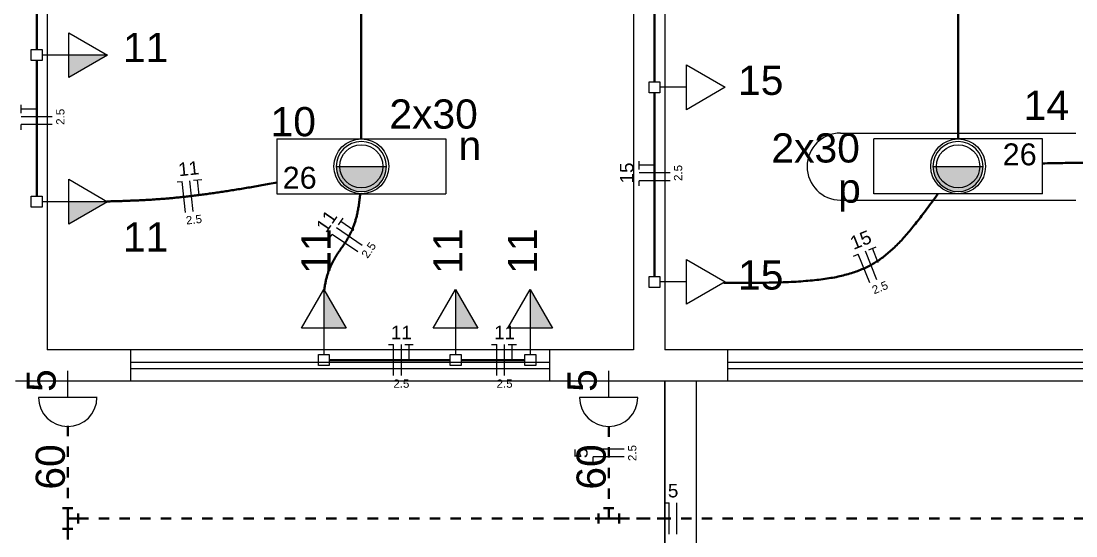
# Model space of a CAD drawing. Header units: millimetres. Extents: x 0 to 321, y -39 to 66.
# Drawn here: x 63.23 to 73.43, y 21.28 to 26.26 of the extents above; entities that cross this region are included whole.
import ezdxf

# ---------------------------------------------------------------- set-up
doc = ezdxf.new("R2010")
doc.units = ezdxf.units.MM
doc.header["$LTSCALE"] = 0.5
doc.header["$MEASUREMENT"] = 0
doc.linetypes.add('DOT2', pattern=[3.175, 0, -3.175])
for name, color, linetype, lineweight in [('Arquitetura', 8, 'Continuous', 5), ('EL-Condutos', 4, 'Continuous', 30), ('EL-Fios', 9, 'Continuous', 20), ('EL-Textos fios', 7, 'Continuous', 20), ('EL-Textos pontos', 5, 'Continuous', 20), ('P-SIMBOL', 5, 'Continuous', 20)]:
    doc.layers.add(name, color=color, linetype=linetype, lineweight=lineweight)
doc.styles.add('Arial', font='arial.ttf')

msp = doc.modelspace()

# ---------------------------------------------------------------- hatches: boundary and pattern name
at = {"layer": 'Arquitetura', "linetype": 'Continuous'}
for points in [[(66.519, 24.613), (66.54, 24.614), (66.561, 24.617), (66.581, 24.621), (66.602, 24.628), (66.621, 24.636), (66.64, 24.645), (66.658, 24.657), (66.674, 24.67), (66.69, 24.684), (66.704, 24.699), (66.717, 24.716), (66.728, 24.734), (66.738, 24.753), (66.746, 24.772), (66.753, 24.792), (66.757, 24.813), (66.76, 24.834), (66.761, 24.855), (66.761, 24.856), (66.761, 24.856), (66.761, 24.856), (66.761, 24.856), (66.761, 24.856), (66.761, 24.856), (66.761, 24.856), (66.761, 24.856), (66.761, 24.856), (66.761, 24.856), (66.761, 24.856), (66.761, 24.856), (66.761, 24.856), (66.761, 24.856), (66.761, 24.856), (66.761, 24.856), (66.761, 24.856), (66.761, 24.856), (66.761, 24.856), (66.761, 24.856), (66.761, 24.856), (66.761, 24.856), (66.761, 24.856), (66.761, 24.856), (66.761, 24.856), (66.761, 24.856), (66.761, 24.856), (66.761, 24.856), (66.761, 24.856), (66.761, 24.856), (66.761, 24.856), (66.761, 24.856), (66.761, 24.856), (66.761, 24.856), (66.761, 24.856), (66.761, 24.856), (66.761, 24.856), (66.761, 24.856), (66.761, 24.856), (66.761, 24.856), (66.761, 24.856), (66.761, 24.856), (66.761, 24.856), (66.761, 24.856), (66.761, 24.856), (66.761, 24.856), (66.761, 24.856), (66.761, 24.856), (66.761, 24.856), (66.761, 24.856), (66.761, 24.856), (66.761, 24.856), (66.761, 24.856), (66.761, 24.856), (66.761, 24.856), (66.761, 24.856), (66.761, 24.856), (66.761, 24.856), (66.761, 24.856), (66.761, 24.856), (66.761, 24.856), (66.761, 24.856), (66.761, 24.856), (66.761, 24.856), (66.761, 24.856), (66.761, 24.856), (66.761, 24.856), (66.761, 24.856), (66.761, 24.856), (66.761, 24.856), (66.761, 24.856), (66.761, 24.856), (66.761, 24.856), (66.276, 24.857), (66.276, 24.856), (66.276, 24.856), (66.276, 24.856), (66.276, 24.856), (66.276, 24.856), (66.276, 24.856), (66.276, 24.856), (66.276, 24.856), (66.276, 24.856), (66.276, 24.856), (66.276, 24.856), (66.276, 24.856), (66.276, 24.856), (66.276, 24.856), (66.276, 24.856), (66.276, 24.856), (66.276, 24.856), (66.276, 24.856), (66.276, 24.856), (66.276, 24.856), (66.276, 24.856), (66.276, 24.856), (66.276, 24.856), (66.276, 24.856), (66.276, 24.856), (66.276, 24.856), (66.276, 24.856), (66.276, 24.856), (66.276, 24.856), (66.276, 24.856), (66.276, 24.856), (66.276, 24.856), (66.276, 24.856), (66.276, 24.856), (66.276, 24.856), (66.276, 24.856), (66.276, 24.856), (66.276, 24.856), (66.276, 24.856), (66.276, 24.856), (66.276, 24.856), (66.276, 24.856), (66.276, 24.856), (66.276, 24.856), (66.276, 24.856), (66.276, 24.856), (66.276, 24.856), (66.276, 24.856), (66.276, 24.856), (66.276, 24.856), (66.276, 24.856), (66.276, 24.856), (66.276, 24.856), (66.276, 24.856), (66.276, 24.856), (66.276, 24.856), (66.276, 24.856), (66.276, 24.856), (66.276, 24.856), (66.276, 24.856), (66.276, 24.856), (66.276, 24.856), (66.276, 24.856), (66.276, 24.856), (66.276, 24.856), (66.276, 24.856), (66.276, 24.856), (66.276, 24.856), (66.276, 24.856), (66.276, 24.856), (66.276, 24.856), (66.276, 24.856), (66.276, 24.856), (66.276, 24.855), (66.277, 24.834), (66.28, 24.813), (66.285, 24.792), (66.291, 24.772), (66.299, 24.753), (66.309, 24.734), (66.32, 24.716), (66.333, 24.699), (66.347, 24.684), (66.363, 24.67), (66.38, 24.657), (66.398, 24.645), (66.416, 24.636), (66.436, 24.628), (66.456, 24.621), (66.477, 24.617), (66.498, 24.614), (66.519, 24.613), (66.519, 24.613)], [(72.289, 24.613), (72.31, 24.614), (72.331, 24.617), (72.352, 24.621), (72.372, 24.628), (72.392, 24.636), (72.411, 24.645), (72.428, 24.657), (72.445, 24.67), (72.461, 24.684), (72.475, 24.699), (72.488, 24.716), (72.499, 24.734), (72.509, 24.753), (72.517, 24.772), (72.523, 24.792), (72.528, 24.813), (72.531, 24.834), (72.532, 24.855), (72.532, 24.856), (72.532, 24.856), (72.532, 24.856), (72.532, 24.856), (72.532, 24.856), (72.532, 24.856), (72.532, 24.856), (72.532, 24.856), (72.532, 24.856), (72.532, 24.856), (72.532, 24.856), (72.532, 24.856), (72.532, 24.856), (72.532, 24.856), (72.532, 24.856), (72.532, 24.856), (72.532, 24.856), (72.532, 24.856), (72.532, 24.856), (72.532, 24.856), (72.532, 24.856), (72.532, 24.856), (72.532, 24.856), (72.532, 24.856), (72.532, 24.856), (72.532, 24.856), (72.532, 24.856), (72.532, 24.856), (72.532, 24.856), (72.532, 24.856), (72.532, 24.856), (72.532, 24.856), (72.532, 24.856), (72.532, 24.856), (72.532, 24.856), (72.532, 24.856), (72.532, 24.856), (72.532, 24.856), (72.532, 24.856), (72.532, 24.856), (72.532, 24.856), (72.532, 24.856), (72.532, 24.856), (72.532, 24.856), (72.532, 24.856), (72.532, 24.856), (72.532, 24.856), (72.532, 24.856), (72.532, 24.856), (72.532, 24.856), (72.532, 24.856), (72.532, 24.856), (72.532, 24.856), (72.532, 24.856), (72.532, 24.856), (72.532, 24.856), (72.532, 24.856), (72.532, 24.856), (72.532, 24.856), (72.532, 24.856), (72.532, 24.856), (72.532, 24.856), (72.532, 24.856), (72.532, 24.856), (72.532, 24.856), (72.532, 24.856), (72.532, 24.856), (72.532, 24.856), (72.532, 24.856), (72.532, 24.856), (72.532, 24.856), (72.532, 24.856), (72.532, 24.856), (72.047, 24.857), (72.047, 24.856), (72.047, 24.856), (72.047, 24.856), (72.047, 24.856), (72.047, 24.856), (72.047, 24.856), (72.047, 24.856), (72.047, 24.856), (72.047, 24.856), (72.047, 24.856), (72.047, 24.856), (72.047, 24.856), (72.047, 24.856), (72.047, 24.856), (72.047, 24.856), (72.047, 24.856), (72.047, 24.856), (72.047, 24.856), (72.047, 24.856), (72.047, 24.856), (72.047, 24.856), (72.047, 24.856), (72.047, 24.856), (72.047, 24.856), (72.047, 24.856), (72.047, 24.856), (72.047, 24.856), (72.047, 24.856), (72.047, 24.856), (72.047, 24.856), (72.047, 24.856), (72.047, 24.856), (72.047, 24.856), (72.047, 24.856), (72.047, 24.856), (72.047, 24.856), (72.047, 24.856), (72.047, 24.856), (72.047, 24.856), (72.047, 24.856), (72.047, 24.856), (72.047, 24.856), (72.047, 24.856), (72.047, 24.856), (72.047, 24.856), (72.047, 24.856), (72.047, 24.856), (72.047, 24.856), (72.047, 24.856), (72.047, 24.856), (72.047, 24.856), (72.047, 24.856), (72.047, 24.856), (72.047, 24.856), (72.047, 24.856), (72.047, 24.856), (72.047, 24.856), (72.047, 24.856), (72.047, 24.856), (72.047, 24.856), (72.047, 24.856), (72.047, 24.856), (72.047, 24.856), (72.047, 24.856), (72.047, 24.856), (72.047, 24.856), (72.047, 24.856), (72.047, 24.856), (72.047, 24.856), (72.047, 24.856), (72.047, 24.856), (72.047, 24.856), (72.047, 24.856), (72.047, 24.855), (72.048, 24.834), (72.051, 24.813), (72.055, 24.792), (72.062, 24.772), (72.07, 24.753), (72.08, 24.734), (72.091, 24.716), (72.104, 24.699), (72.118, 24.684), (72.134, 24.67), (72.15, 24.657), (72.168, 24.645), (72.187, 24.636), (72.207, 24.628), (72.227, 24.621), (72.247, 24.617), (72.268, 24.614), (72.289, 24.613), (72.289, 24.613)]]:
    msp.add_hatch(color=256, dxfattribs=at).paths.add_polyline_path(points)
at = {"layer": 'P-SIMBOL', "linetype": 'Continuous'}
for points in [[(63.689, 25.933), (64.064, 25.933), (63.689, 25.716)], [(63.689, 24.515), (64.064, 24.515), (63.689, 24.299)], [(66.156, 23.292), (66.156, 23.667), (66.373, 23.292)], [(67.431, 23.292), (67.431, 23.667), (67.647, 23.292)], [(68.151, 23.292), (68.151, 23.667), (68.368, 23.292)]]:
    msp.add_hatch(color=256, dxfattribs=at).paths.add_polyline_path(points)

# ---------------------------------------------------------------- linework, layer by layer
at = {"layer": 'Arquitetura'}
for p, q in [((63.48, 30.167), (63.48, 23.083)), ((69.15, 30.167), (69.15, 23.083)), ((69.454, 30.167), (69.454, 23.083)), ((71.151, 25.179), (73.428, 25.179)), ((66.276, 24.857), (66.517, 24.857)), ((66.276, 24.857), (66.517, 24.857)), ((66.276, 24.857), (66.761, 24.857)), ((66.517, 24.857), (66.761, 24.857)), ((72.047, 24.857), (72.287, 24.857)), ((72.047, 24.857), (72.287, 24.857)), ((72.047, 24.857), (72.532, 24.857)), ((72.287, 24.857), (72.532, 24.857)), ((71.151, 24.531), (73.428, 24.531)), ((69.15, 23.083), (63.48, 23.083)), ((64.29, 22.779), (64.29, 23.083)), ((68.34, 23.083), (68.34, 22.779)), ((78.06, 23.083), (69.454, 23.083)), ((70.063, 22.779), (70.063, 23.083)), ((64.288, 22.962), (68.34, 22.962)), ((70.061, 22.962), (74.113, 22.962)), ((64.288, 22.9), (68.34, 22.9)), ((70.061, 22.9), (74.113, 22.9)), ((84.334, 22.779), (63.176, 22.779)), ((69.454, 22.779), (69.454, 15.896)), ((69.454, 22.779), (69.454, 15.896)), ((69.454, 15.896), (69.454, 22.779)), ((69.759, 15.591), (69.759, 22.779))]:
    msp.add_line(p, q, dxfattribs=at)
for centre, radius, start, end in [((66.519, 24.855), 0.242, 90, 180), ((66.519, 24.855), 0.242, 0, 90), ((71.153, 24.855), 0.324, 90.0054, 180.003), ((72.289, 24.855), 0.242, 90, 180), ((72.289, 24.855), 0.242, 0, 90), ((66.519, 24.855), 0.242, 180, 270), ((66.519, 24.855), 0.242, 270, 0), ((71.153, 24.855), 0.324, 180.003, 270), ((72.289, 24.855), 0.242, 180, 270), ((72.289, 24.855), 0.242, 270, 0)]:
    msp.add_arc(centre, radius, start, end, dxfattribs=at)
at = {"layer": 'EL-Condutos', "linetype": 'Continuous'}
for p, q in [((63.63, 21.55), (63.73, 21.55)), ((63.68, 21.451), (63.68, 21.55)), ((68.861, 21.55), (68.961, 21.55)), ((68.911, 21.451), (68.911, 21.55)), ((63.68, 21.451), (63.68, 21.351)), ((63.68, 21.451), (63.78, 21.451)), ((63.78, 21.5), (63.78, 21.401)), ((68.811, 21.5), (68.811, 21.401)), ((68.911, 21.451), (68.811, 21.451)), ((68.911, 21.451), (69.011, 21.451)), ((69.011, 21.5), (69.011, 21.401)), ((63.63, 21.351), (63.73, 21.351))]:
    msp.add_line(p, q, dxfattribs=at)
for points in [[(66.517, 28.134), (66.517, 27.995), (66.517, 27.864), (66.517, 27.741), (66.517, 27.624), (66.517, 27.514), (66.517, 27.409), (66.517, 27.309), (66.518, 27.214), (66.518, 27.123), (66.518, 27.035), (66.518, 26.95), (66.518, 26.867), (66.518, 26.786), (66.518, 26.706), (66.518, 26.627), (66.518, 26.547), (66.518, 26.467), (66.518, 26.386), (66.518, 26.304), (66.518, 26.219), (66.518, 26.131), (66.518, 26.04), (66.518, 25.944), (66.518, 25.845), (66.518, 25.74), (66.518, 25.629), (66.518, 25.513), (66.518, 25.389), (66.518, 25.259), (66.518, 25.12)], [(72.29, 28.133), (72.29, 27.994), (72.29, 27.864), (72.29, 27.74), (72.29, 27.624), (72.29, 27.513), (72.29, 27.408), (72.29, 27.309), (72.29, 27.214), (72.29, 27.122), (72.29, 27.035), (72.29, 26.95), (72.29, 26.867), (72.29, 26.786), (72.29, 26.706), (72.29, 26.627), (72.29, 26.547), (72.29, 26.467), (72.29, 26.386), (72.29, 26.303), (72.29, 26.218), (72.29, 26.131), (72.29, 26.039), (72.29, 25.944), (72.29, 25.845), (72.29, 25.74), (72.29, 25.629), (72.29, 25.513), (72.29, 25.389), (72.29, 25.259), (72.29, 25.12)], [(63.38, 27.334), (63.38, 27.27), (63.38, 27.21), (63.38, 27.154), (63.38, 27.101), (63.38, 27.051), (63.38, 27.004), (63.38, 26.959), (63.38, 26.917), (63.38, 26.876), (63.38, 26.838), (63.38, 26.8), (63.38, 26.764), (63.38, 26.729), (63.38, 26.694), (63.38, 26.659), (63.38, 26.625), (63.38, 26.59), (63.38, 26.554), (63.38, 26.518), (63.38, 26.481), (63.38, 26.442), (63.38, 26.401), (63.38, 26.359), (63.38, 26.314), (63.38, 26.267), (63.38, 26.217), (63.38, 26.165), (63.38, 26.108), (63.38, 26.048), (63.38, 25.985)], [(69.354, 25.674), (69.354, 25.742), (69.354, 25.805), (69.354, 25.865), (69.354, 25.921), (69.354, 25.973), (69.354, 26.023), (69.354, 26.07), (69.354, 26.115), (69.354, 26.158), (69.354, 26.199), (69.354, 26.238), (69.354, 26.277), (69.354, 26.314), (69.354, 26.351), (69.354, 26.387), (69.354, 26.424), (69.354, 26.461), (69.354, 26.498), (69.354, 26.537), (69.354, 26.576), (69.354, 26.617), (69.354, 26.66), (69.354, 26.705), (69.354, 26.752), (69.354, 26.802), (69.354, 26.854), (69.354, 26.91), (69.354, 26.97), (69.354, 27.033), (69.354, 27.101)], [(63.38, 25.88), (63.38, 25.818), (63.38, 25.76), (63.38, 25.705), (63.38, 25.653), (63.38, 25.605), (63.38, 25.559), (63.38, 25.516), (63.38, 25.475), (63.38, 25.435), (63.38, 25.398), (63.38, 25.361), (63.38, 25.326), (63.38, 25.291), (63.38, 25.257), (63.38, 25.224), (63.38, 25.19), (63.38, 25.156), (63.38, 25.122), (63.38, 25.086), (63.38, 25.05), (63.38, 25.012), (63.38, 24.973), (63.38, 24.932), (63.38, 24.888), (63.38, 24.843), (63.38, 24.794), (63.38, 24.743), (63.38, 24.688), (63.38, 24.63), (63.38, 24.568)], [(69.354, 23.791), (69.354, 23.876), (69.354, 23.955), (69.354, 24.03), (69.354, 24.1), (69.354, 24.165), (69.354, 24.228), (69.354, 24.286), (69.354, 24.342), (69.354, 24.395), (69.354, 24.446), (69.354, 24.495), (69.354, 24.543), (69.354, 24.589), (69.354, 24.635), (69.354, 24.68), (69.354, 24.726), (69.354, 24.772), (69.354, 24.818), (69.354, 24.866), (69.354, 24.915), (69.354, 24.966), (69.354, 25.019), (69.354, 25.075), (69.354, 25.133), (69.354, 25.196), (69.354, 25.261), (69.354, 25.331), (69.354, 25.406), (69.354, 25.485), (69.354, 25.57)], [(73.105, 24.885), (73.301, 24.889), (73.487, 24.891), (73.664, 24.892), (73.832, 24.891), (73.99, 24.889), (74.14, 24.886), (74.283, 24.881), (74.417, 24.876), (74.544, 24.87), (74.665, 24.863), (74.779, 24.855), (74.888, 24.847), (74.99, 24.839), (75.088, 24.83), (75.18, 24.821), (75.269, 24.812), (75.353, 24.803), (75.434, 24.794), (75.512, 24.785), (75.587, 24.777), (75.66, 24.769), (75.731, 24.762), (75.801, 24.755), (75.869, 24.749), (75.937, 24.744), (76.005, 24.74), (76.072, 24.737), (76.14, 24.735), (76.21, 24.735), (76.28, 24.736)], [(65.703, 24.7), (65.629, 24.687), (65.558, 24.674), (65.49, 24.662), (65.423, 24.651), (65.359, 24.64), (65.297, 24.63), (65.236, 24.62), (65.178, 24.611), (65.12, 24.603), (65.065, 24.595), (65.01, 24.587), (64.957, 24.58), (64.905, 24.574), (64.854, 24.567), (64.803, 24.562), (64.753, 24.557), (64.704, 24.552), (64.656, 24.547), (64.607, 24.543), (64.559, 24.54), (64.511, 24.536), (64.463, 24.533), (64.414, 24.53), (64.365, 24.528), (64.316, 24.526), (64.266, 24.524), (64.216, 24.522), (64.164, 24.521), (64.112, 24.519), (64.059, 24.518)], [(66.159, 23.662), (66.167, 23.706), (66.175, 23.747), (66.184, 23.784), (66.194, 23.818), (66.205, 23.85), (66.217, 23.88), (66.229, 23.907), (66.242, 23.933), (66.255, 23.957), (66.268, 23.98), (66.282, 24.001), (66.296, 24.022), (66.311, 24.043), (66.325, 24.064), (66.34, 24.084), (66.354, 24.105), (66.368, 24.127), (66.382, 24.149), (66.396, 24.173), (66.409, 24.198), (66.422, 24.225), (66.435, 24.254), (66.447, 24.286), (66.458, 24.32), (66.469, 24.357), (66.478, 24.396), (66.487, 24.44), (66.495, 24.487), (66.502, 24.538), (66.508, 24.593)], [(72.094, 24.59), (72.039, 24.515), (71.987, 24.445), (71.937, 24.378), (71.888, 24.316), (71.842, 24.258), (71.796, 24.203), (71.752, 24.153), (71.707, 24.106), (71.663, 24.062), (71.618, 24.022), (71.572, 23.985), (71.525, 23.951), (71.477, 23.92), (71.426, 23.892), (71.373, 23.867), (71.317, 23.844), (71.259, 23.824), (71.196, 23.806), (71.129, 23.79), (71.059, 23.777), (70.983, 23.765), (70.902, 23.756), (70.816, 23.748), (70.724, 23.741), (70.625, 23.737), (70.52, 23.733), (70.407, 23.731), (70.287, 23.729), (70.159, 23.729), (70.023, 23.73)], [(67.377, 22.983), (67.322, 22.983), (67.271, 22.983), (67.222, 22.983), (67.176, 22.983), (67.133, 22.983), (67.093, 22.983), (67.054, 22.983), (67.017, 22.983), (66.982, 22.983), (66.949, 22.983), (66.916, 22.983), (66.885, 22.983), (66.854, 22.983), (66.824, 22.983), (66.793, 22.983), (66.763, 22.983), (66.733, 22.983), (66.702, 22.983), (66.671, 22.983), (66.638, 22.983), (66.605, 22.983), (66.57, 22.983), (66.533, 22.983), (66.494, 22.983), (66.454, 22.983), (66.411, 22.983), (66.365, 22.983), (66.316, 22.983), (66.265, 22.983), (66.21, 22.983)], [(68.099, 22.983), (68.071, 22.983), (68.044, 22.983), (68.019, 22.983), (67.995, 22.983), (67.972, 22.983), (67.951, 22.983), (67.93, 22.983), (67.911, 22.983), (67.892, 22.983), (67.874, 22.983), (67.857, 22.983), (67.84, 22.983), (67.824, 22.983), (67.807, 22.983), (67.791, 22.983), (67.775, 22.983), (67.759, 22.983), (67.742, 22.983), (67.725, 22.983), (67.708, 22.983), (67.69, 22.983), (67.671, 22.983), (67.652, 22.983), (67.632, 22.983), (67.61, 22.983), (67.588, 22.983), (67.564, 22.983), (67.538, 22.983), (67.512, 22.983), (67.483, 22.983)]]:
    msp.add_spline(points, degree=3, dxfattribs=at)
at = {"layer": 'EL-Condutos', "linetype": 'DOT2', "ltscale": 0.05}
for points in [[(63.68, 22.348), (63.68, 21.821), (63.68, 21.362), (63.68, 20.967), (63.68, 20.633), (63.68, 20.357), (63.68, 20.134), (63.68, 19.962), (63.68, 19.836), (63.68, 19.753), (63.68, 19.709), (63.68, 19.702), (63.68, 19.726), (63.68, 19.779), (63.68, 19.856), (63.68, 19.955), (63.68, 20.072), (63.68, 20.203), (63.68, 20.344), (63.68, 20.493), (63.68, 20.644), (63.68, 20.795), (63.68, 20.943), (63.68, 21.083), (63.68, 21.212), (63.68, 21.326), (63.68, 21.422), (63.68, 21.496), (63.68, 21.544), (63.68, 21.564), (63.68, 21.55)], [(68.911, 22.34), (68.911, 22.315), (68.911, 22.291), (68.911, 22.268), (68.911, 22.245), (68.911, 22.223), (68.911, 22.201), (68.911, 22.179), (68.911, 22.157), (68.911, 22.136), (68.911, 22.114), (68.911, 22.092), (68.911, 22.07), (68.911, 22.048), (68.911, 22.026), (68.911, 22.003), (68.911, 21.979), (68.911, 21.955), (68.911, 21.93), (68.911, 21.905), (68.911, 21.879), (68.911, 21.851), (68.911, 21.823), (68.911, 21.794), (68.911, 21.763), (68.911, 21.731), (68.911, 21.698), (68.911, 21.664), (68.911, 21.627), (68.911, 21.59), (68.911, 21.55)], [(63.78, 21.451), (64.793, 21.451), (65.688, 21.451), (66.47, 21.451), (67.146, 21.451), (67.723, 21.451), (68.207, 21.451), (68.606, 21.451), (68.924, 21.451), (69.169, 21.451), (69.347, 21.451), (69.464, 21.451), (69.528, 21.451), (69.544, 21.451), (69.518, 21.451), (69.459, 21.451), (69.371, 21.451), (69.262, 21.451), (69.137, 21.451), (69.004, 21.451), (68.868, 21.451), (68.737, 21.451), (68.616, 21.451), (68.513, 21.451), (68.433, 21.451), (68.383, 21.451), (68.369, 21.451), (68.399, 21.451), (68.478, 21.451), (68.613, 21.451), (68.811, 21.451)], [(69.011, 21.451), (69.25, 21.451), (69.504, 21.451), (69.771, 21.451), (70.051, 21.451), (70.342, 21.451), (70.644, 21.451), (70.955, 21.451), (71.274, 21.451), (71.601, 21.451), (71.934, 21.451), (72.273, 21.451), (72.616, 21.451), (72.963, 21.451), (73.311, 21.451), (73.662, 21.451), (74.012, 21.451), (74.363, 21.451), (74.711, 21.451), (75.057, 21.451), (75.399, 21.451), (75.737, 21.451), (76.069, 21.451), (76.394, 21.451), (76.712, 21.451), (77.021, 21.451), (77.32, 21.451), (77.609, 21.451), (77.886, 21.451), (78.15, 21.451), (78.401, 21.451)], [(63.68, 21.351), (63.68, 21.201), (63.68, 21.037), (63.68, 20.859), (63.68, 20.667), (63.68, 20.46), (63.68, 20.239), (63.68, 20.002), (63.68, 19.75), (63.68, 19.483), (63.68, 19.201), (63.68, 18.903), (63.68, 18.589), (63.68, 18.259), (63.68, 17.913), (63.68, 17.551), (63.68, 17.172), (63.68, 16.777), (63.68, 16.365), (63.68, 15.935), (63.68, 15.489), (63.68, 15.025), (63.68, 14.544), (63.68, 14.045), (63.68, 13.529), (63.68, 12.994), (63.68, 12.441), (63.68, 11.87), (63.68, 11.281), (63.68, 10.672), (63.68, 10.045)]]:
    msp.add_spline(points, degree=3, dxfattribs=at)
at = {"layer": 'EL-Fios'}
for p, q in [((63.23, 25.371), (63.23, 25.451)), ((63.38, 25.411), (63.23, 25.411)), ((63.53, 25.336), (63.23, 25.336)), ((63.53, 25.261), (63.23, 25.261)), ((63.23, 25.211), (63.23, 25.261)), ((69.204, 24.828), (69.204, 24.908)), ((69.354, 24.868), (69.204, 24.868)), ((69.504, 24.793), (69.204, 24.793)), ((64.737, 24.706), (64.786, 24.711)), ((64.817, 24.412), (64.786, 24.711)), ((64.892, 24.42), (64.861, 24.718)), ((64.896, 24.722), (64.975, 24.73)), ((64.951, 24.577), (64.936, 24.726)), ((69.504, 24.718), (69.204, 24.718)), ((69.204, 24.668), (69.204, 24.718)), ((66.299, 24.29), (66.344, 24.356)), ((66.445, 24.238), (66.321, 24.323)), ((66.208, 24.158), (66.236, 24.199)), ((66.484, 24.029), (66.236, 24.199)), ((66.526, 24.091), (66.279, 24.261)), ((71.425, 24.049), (71.499, 24.079)), ((71.277, 23.989), (71.323, 24.008)), ((71.436, 23.73), (71.323, 24.008)), ((71.505, 23.758), (71.393, 24.036)), ((71.518, 23.925), (71.462, 24.064)), ((66.781, 23.133), (66.831, 23.133)), ((66.831, 22.833), (66.831, 23.133)), ((66.906, 22.833), (66.906, 23.133)), ((66.941, 23.133), (67.021, 23.133)), ((66.981, 22.983), (66.981, 23.133)), ((67.779, 23.133), (67.829, 23.133)), ((67.829, 22.833), (67.829, 23.133)), ((67.904, 22.833), (67.904, 23.133)), ((67.939, 23.133), (68.019, 23.133)), ((67.979, 22.983), (67.979, 23.133)), ((69.061, 22.122), (68.761, 22.122)), ((69.061, 22.047), (68.761, 22.047)), ((68.761, 21.997), (68.761, 22.047)), ((69.446, 21.601), (69.496, 21.601)), ((69.496, 21.3), (69.496, 21.601)), ((69.571, 21.3), (69.571, 21.601))]:
    msp.add_line(p, q, dxfattribs=at)
at = {"layer": 'P-SIMBOL'}
for p, q in [((63.689, 26.149), (64.064, 25.933)), ((63.689, 25.716), (63.689, 26.149)), ((63.327, 25.88), (63.327, 25.986)), ((63.327, 25.986), (63.433, 25.986)), ((63.433, 25.986), (63.433, 25.88)), ((63.689, 25.933), (63.433, 25.933)), ((64.064, 25.933), (63.689, 25.933)), ((64.064, 25.933), (63.689, 25.716)), ((63.433, 25.88), (63.327, 25.88)), ((69.663, 25.838), (70.038, 25.622)), ((69.663, 25.405), (69.663, 25.838)), ((69.301, 25.569), (69.301, 25.675)), ((69.301, 25.675), (69.407, 25.675)), ((69.407, 25.675), (69.407, 25.569)), ((69.663, 25.622), (69.407, 25.622)), ((70.038, 25.622), (69.663, 25.405)), ((69.407, 25.569), (69.301, 25.569)), ((65.703, 25.122), (67.335, 25.122)), ((65.703, 25.122), (65.703, 24.591)), ((67.335, 25.122), (67.335, 24.591)), ((71.474, 24.591), (71.474, 25.122)), ((73.106, 25.122), (71.474, 25.122)), ((73.106, 24.591), (73.106, 25.122)), ((63.689, 24.732), (64.064, 24.515)), ((63.689, 24.299), (63.689, 24.732)), ((65.703, 24.591), (67.335, 24.591)), ((73.106, 24.591), (71.474, 24.591)), ((63.327, 24.462), (63.327, 24.568)), ((63.327, 24.568), (63.433, 24.568)), ((63.433, 24.568), (63.433, 24.462)), ((63.689, 24.515), (63.433, 24.515)), ((64.064, 24.515), (63.689, 24.515)), ((64.064, 24.515), (63.689, 24.299)), ((63.433, 24.462), (63.327, 24.462)), ((69.663, 23.956), (70.038, 23.739)), ((69.663, 23.523), (69.663, 23.956)), ((69.301, 23.686), (69.301, 23.792)), ((69.301, 23.792), (69.407, 23.792)), ((69.407, 23.792), (69.407, 23.686)), ((65.94, 23.292), (66.156, 23.667)), ((66.156, 23.667), (66.156, 23.292)), ((66.156, 23.667), (66.373, 23.292)), ((67.214, 23.292), (67.431, 23.667)), ((67.431, 23.667), (67.431, 23.292)), ((67.431, 23.667), (67.647, 23.292)), ((67.935, 23.292), (68.151, 23.667)), ((68.151, 23.667), (68.151, 23.292)), ((68.151, 23.667), (68.368, 23.292)), ((69.407, 23.686), (69.301, 23.686)), ((69.663, 23.739), (69.407, 23.739)), ((70.038, 23.739), (69.663, 23.523)), ((66.373, 23.292), (65.94, 23.292)), ((66.156, 23.292), (66.156, 23.036)), ((67.647, 23.292), (67.214, 23.292)), ((67.431, 23.292), (67.431, 23.036)), ((68.368, 23.292), (67.935, 23.292)), ((68.151, 23.292), (68.151, 23.036)), ((66.103, 23.036), (66.209, 23.036)), ((66.103, 22.93), (66.103, 23.036)), ((66.209, 23.036), (66.209, 22.93)), ((67.378, 23.036), (67.484, 23.036)), ((67.378, 22.93), (67.378, 23.036)), ((67.484, 23.036), (67.484, 22.93)), ((68.099, 23.036), (68.205, 23.036)), ((68.099, 22.93), (68.099, 23.036)), ((68.205, 23.036), (68.205, 22.93)), ((63.68, 22.622), (63.68, 22.879)), ((66.209, 22.93), (66.103, 22.93)), ((67.484, 22.93), (67.378, 22.93)), ((68.205, 22.93), (68.099, 22.93)), ((68.911, 22.622), (68.911, 22.879)), ((63.963, 22.622), (63.398, 22.622)), ((69.193, 22.622), (68.628, 22.622))]:
    msp.add_line(p, q, dxfattribs=at)
for centre, radius in [((66.519, 24.857), 0.265), ((72.29, 24.857), 0.265), ((66.519, 24.857), 0.209), ((72.29, 24.857), 0.209)]:
    msp.add_circle(centre, radius, dxfattribs=at)
for centre in [(63.68, 22.622), (68.911, 22.622)]:
    msp.add_arc(centre, 0.282, 180, 0, dxfattribs=at)

# ---------------------------------------------------------------- texts
at = {"layer": 'EL-Textos fios', "attachment_point": 8, "line_spacing_factor": 0.798, "style": 'Arial'}
for s, insert, char_height, width, rotation in [('2.5', (63.649, 25.336), 0.08, 0.288, 90.0002), ('11', (64.856, 24.771), 0.13, 0.312, 5.9072), ('15', (69.152, 24.793), 0.13, 0.312, 90.0002), ('2.5', (69.623, 24.793), 0.08, 0.288, 90.0002), ('2.5', (64.904, 24.301), 0.08, 0.288, 5.9072), ('11', (66.236, 24.29), 0.13, 0.312, 55.5597), ('15', (71.373, 24.084), 0.13, 0.312, 22.0646), ('2.5', (66.624, 24.024), 0.08, 0.288, 55.5597), ('2.5', (71.55, 23.647), 0.08, 0.288, 22.0646), ('2.5', (69.18, 22.084), 0.08, 0.288, 90.0002), ('5', (68.709, 22.084), 0.13, 0.156, 90.0002)]:
    msp.add_mtext(s, dxfattribs=dict(at, insert=insert, char_height=char_height, width=width, rotation=rotation))
for s, insert, char_height, width in [('11', (66.906, 23.185), 0.13, 0.312), ('11', (67.904, 23.185), 0.13, 0.312), ('2.5', (66.906, 22.714), 0.08, 0.288), ('2.5', (67.904, 22.714), 0.08, 0.288), ('5', (69.534, 21.653), 0.13, 0.156)]:
    msp.add_mtext(s, dxfattribs=dict(at, insert=insert, char_height=char_height, width=width))
at = {"layer": 'EL-Textos pontos', "line_spacing_factor": 0.798, "style": 'Arial'}
for s, insert, char_height, width, attachment_point in [('11', (64.433, 25.866), 0.2824, 0.67776, 8), ('15', (70.381, 25.544), 0.2824, 0.67776, 8), ('2x30', (66.79, 25.218), 0.2824, 1.35552, 7), ('14', (73.363, 25.306), 0.2824, 0.67776, 9), ('10', (65.641, 25.144), 0.2824, 0.67776, 7), ('n', (67.459, 24.917), 0.282, 0.33888, 7), ('2x30', (71.34, 24.89), 0.2824, 1.35552, 9), ('p', (71.349, 24.42), 0.282, 0.33888, 9), ('11', (64.433, 24.032), 0.2824, 0.67776, 8), ('15', (70.381, 23.661), 0.2824, 0.67776, 8)]:
    msp.add_mtext(s, dxfattribs=dict(at, insert=insert, char_height=char_height, width=width, attachment_point=attachment_point))
at = {"layer": 'EL-Textos pontos', "attachment_point": 8, "rotation": 90.0002, "line_spacing_factor": 0.798, "style": 'Arial'}
for s, insert, char_height, width in [('11', (66.222, 24.037), 0.2824, 0.67776), ('11', (67.497, 24.037), 0.2824, 0.67776), ('11', (68.218, 24.037), 0.2824, 0.67776), ('5', (63.567, 22.785), 0.282, 0.33888), ('5', (68.798, 22.785), 0.282, 0.33888), ('60', (63.656, 21.949), 0.2824, 0.67776), ('60', (68.886, 21.949), 0.2824, 0.67776)]:
    msp.add_mtext(s, dxfattribs=dict(at, insert=insert, char_height=char_height, width=width))
at = {"layer": 'P-SIMBOL', "char_height": 0.2118, "width": 0.50832, "line_spacing_factor": 0.798, "style": 'Arial'}
for insert, attachment_point in [((73.05, 24.864), 9), ((65.758, 24.638), 7)]:
    msp.add_mtext('26', dxfattribs=dict(at, insert=insert, attachment_point=attachment_point))

doc.saveas('drawing.dxf')
